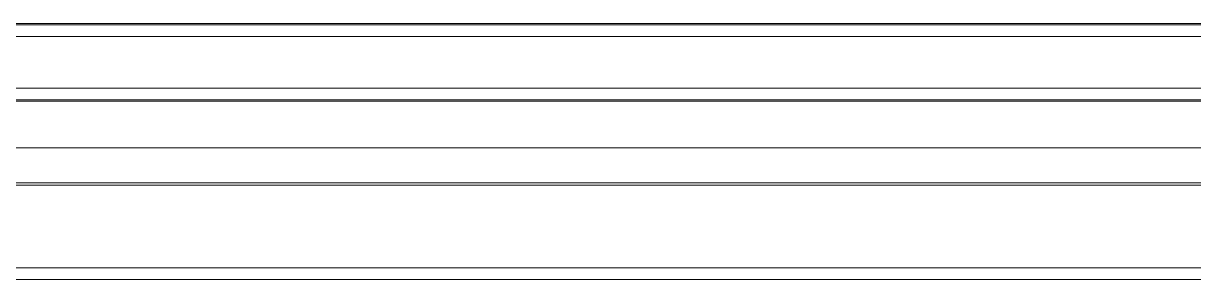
# Model space of a CAD drawing. Header units: millimetres. Extents: x 14183 to 14777, y -4239 to -3399.
# Drawn here: x 14320.99 to 14345.8, y -3499.23 to -3493.81 of the extents above; entities that cross this region are included whole.
import ezdxf

# ---------------------------------------------------------------- set-up
doc = ezdxf.new("R2010")
doc.units = ezdxf.units.MM
doc.header["$LTSCALE"] = 0.1
doc.layers.get('0').update_dxf_attribs({"lineweight": 15})

msp = doc.modelspace()

# ---------------------------------------------------------------- linework, layer by layer
at = {"linetype": 'Continuous', "lineweight": 13, "extrusion": (-1.22465e-16, -1, 0)}
for p, q in [((14376.374, -3493.836), (14302.745, -3493.836)), ((14302.744, -3494.086), (14376.374, -3494.086)), ((14376.374, -3495.175), (14302.734, -3495.175)), ((14302.734, -3495.425), (14376.374, -3495.425)), ((14300.239, -3496.446), (14370.983, -3496.446)), ((14300.239, -3496.446), (14370.983, -3496.446)), ((14299.718, -3497.235), (14375.866, -3497.235)), ((14376.374, -3498.985), (14299.218, -3498.985))]:
    msp.add_line(p, q, dxfattribs=at)
at = {"linetype": 'Continuous', "lineweight": 18, "extrusion": (-1.22465e-16, -1, 0)}
for p, q in [((14302.781, -3493.806), (14376.374, -3493.806)), ((14376.374, -3495.454), (14302.712, -3495.454)), ((14300.239, -3497.182), (14370.983, -3497.182)), ((14299.218, -3499.235), (14376.374, -3499.235))]:
    msp.add_line(p, q, dxfattribs=at)

doc.saveas('drawing.dxf')
